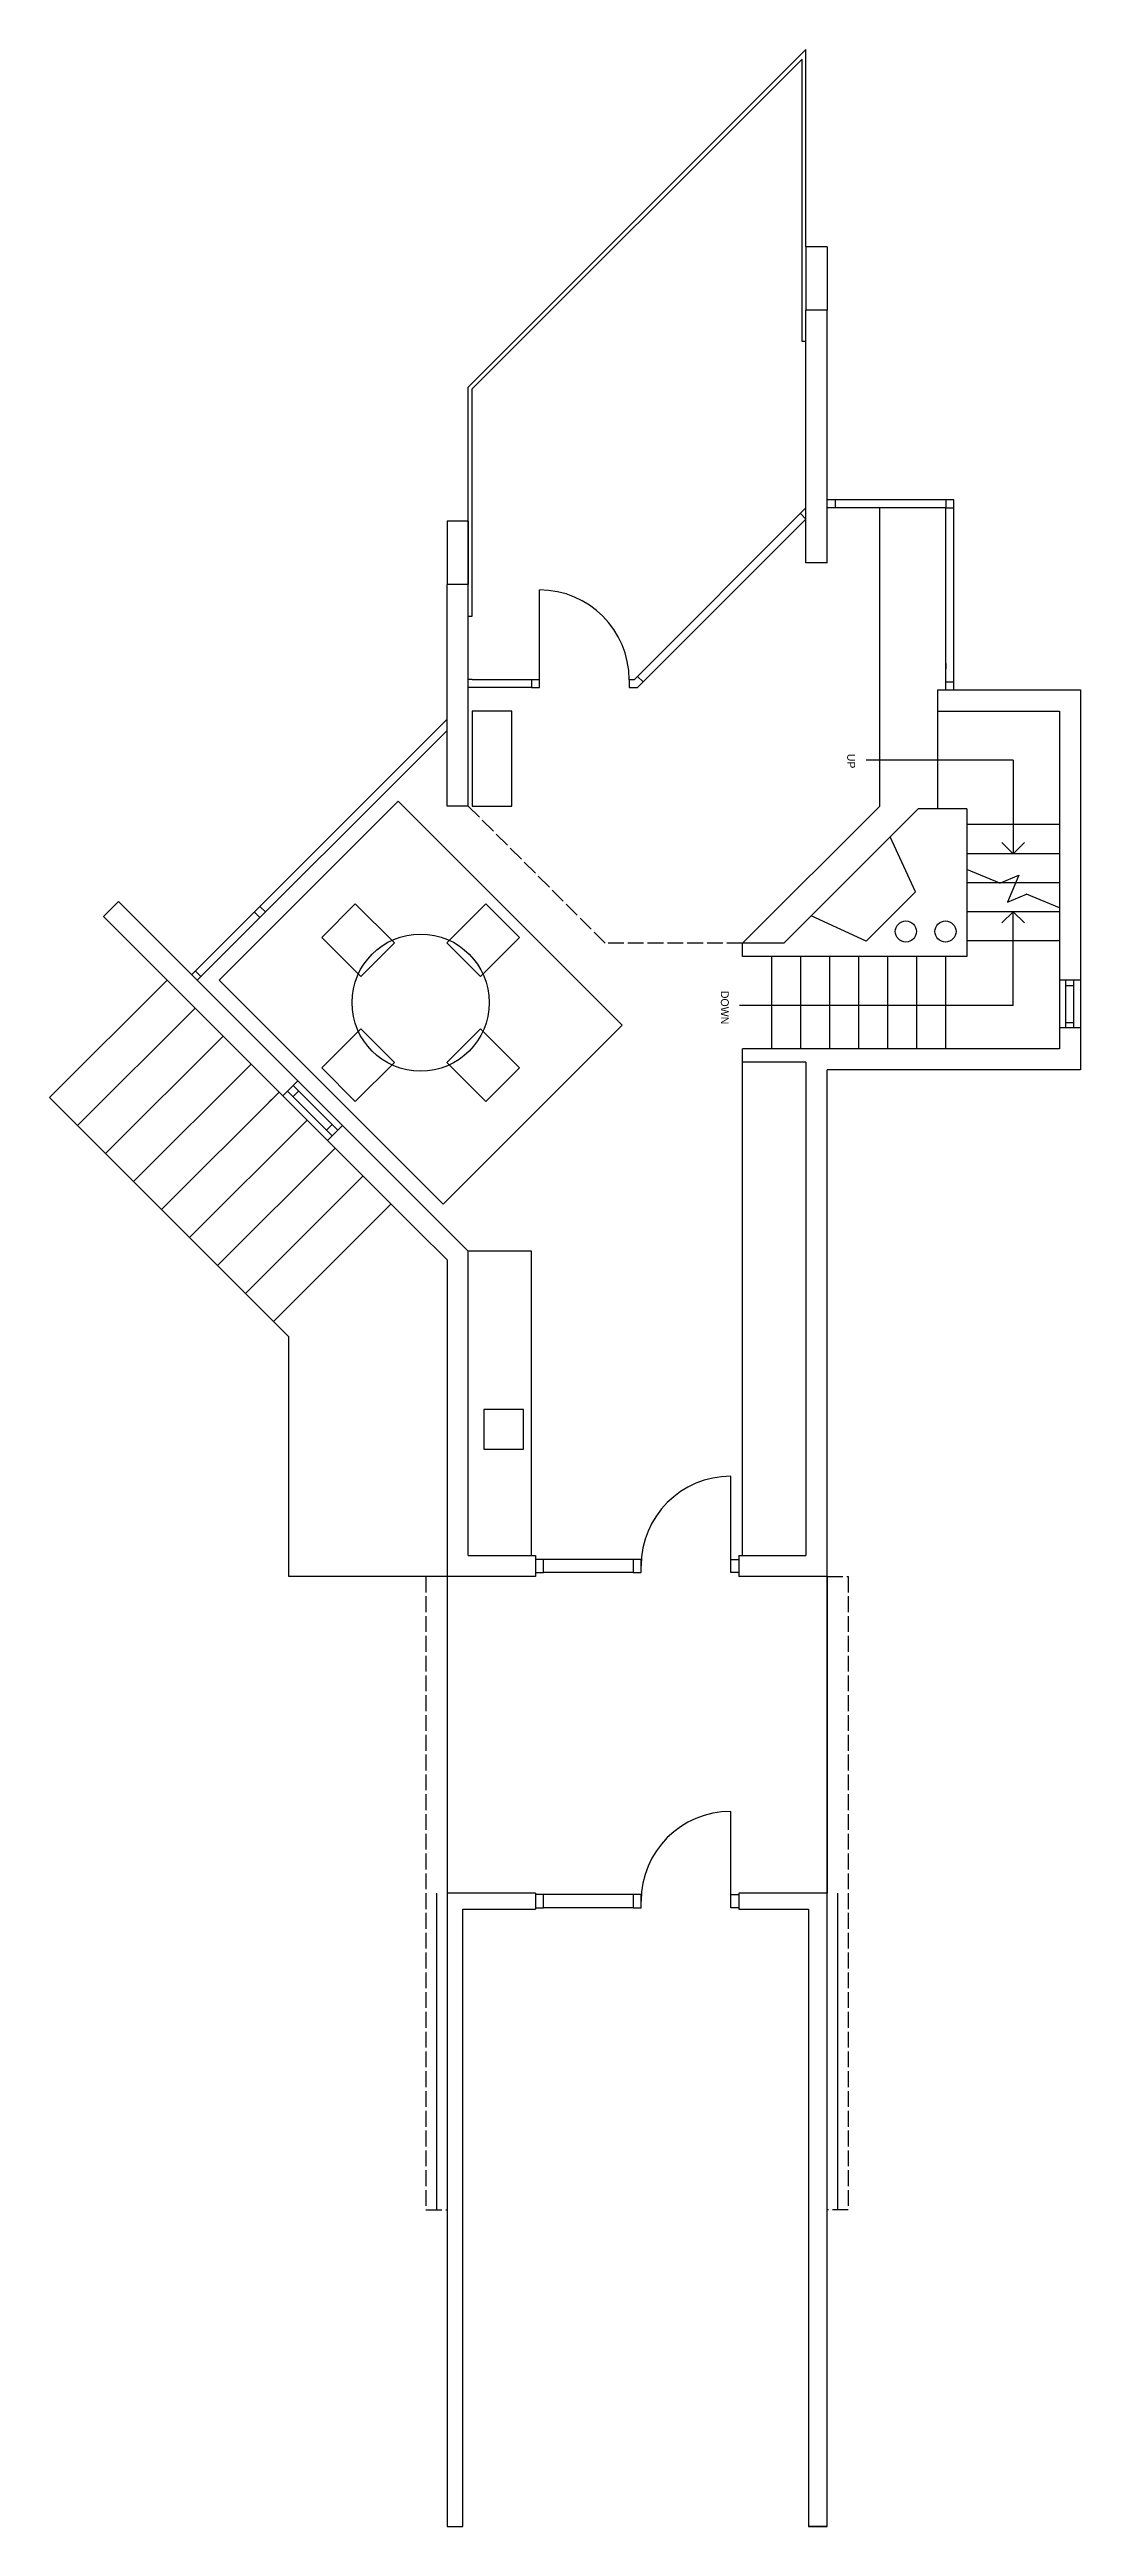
# Model space of a CAD drawing. Header units: inches. Extents: x -16484 to -805, y 141 to 7454.
# Drawn here: x -1421 to -1031, y 1575 to 2514 of the extents above; entities that cross this region are included whole.
import ezdxf

# ---------------------------------------------------------------- set-up
doc = ezdxf.new("R2010")
doc.units = ezdxf.units.IN
doc.header["$LTSCALE"] = 0.5
doc.header["$MEASUREMENT"] = 0
doc.linetypes.add('ACAD_ISO02W100', pattern=[15, 12, -3])
doc.layers.get('0').update_dxf_attribs({"color": 253})
for name, color, linetype in [('A-doors', 254, 'Continuous'), ('A-Elev-South', 7, 'Continuous'), ('A-furniture', 33, 'Continuous'), ('A-glazing', 252, 'Continuous'), ('A-millwork', 252, 'Continuous'), ('A-soffit', 251, 'ACAD_ISO02W100'), ('A-stairs', 252, 'Continuous'), ('A-text', 254, 'Continuous'), ('A-walls', 7, 'Continuous')]:
    doc.layers.add(name, color=color, linetype=linetype)

msp = doc.modelspace()

# ---------------------------------------------------------------- linework, layer by layer
for p, q in [((-1270.52, 1935.38), (-1270.52, 1815.38)), ((-1126.52, 1815.38), (-1126.52, 1935.38)), ((-1126.52, 1935.38), (-1126.52, 1815.38))]:
    msp.add_line(p, q)
at = {"layer": 'A-doors'}
for p, q in [((-1235.52, 2275.28), (-1235.52, 2309.28)), ((-1235.52, 2275.28), (-1238.52, 2275.28)), ((-1238.52, 2275.28), (-1238.52, 2272.28)), ((-1238.52, 2272.28), (-1235.52, 2272.28)), ((-1235.52, 2272.28), (-1235.52, 2275.28)), ((-1199.62, 2275.28), (-1201.52, 2275.28)), ((-1201.52, 2275.28), (-1201.52, 2272.28)), ((-1201.52, 2272.28), (-1198.37, 2272.28)), ((-1163.02, 1939.38), (-1163.02, 1973.38)), ((-1234.02, 1941.88), (-1237.02, 1941.88)), ((-1237.02, 1941.88), (-1237.02, 1936.88)), ((-1237.02, 1936.88), (-1234.02, 1936.88)), ((-1234.02, 1936.88), (-1234.02, 1941.88)), ((-1197.02, 1941.88), (-1200.02, 1941.88)), ((-1200.02, 1941.88), (-1200.02, 1936.88)), ((-1200.02, 1936.88), (-1197.02, 1936.88)), ((-1197.02, 1936.88), (-1197.02, 1941.88)), ((-1163.02, 1941.88), (-1160.02, 1941.88)), ((-1163.02, 1936.88), (-1163.02, 1941.88)), ((-1160.02, 1936.88), (-1163.02, 1936.88)), ((-1160.02, 1941.88), (-1160.02, 1936.88)), ((-1163.02, 1812.38), (-1163.02, 1846.38)), ((-1274.52, 1815.38), (-1274.52, 1695.38)), ((-1234.02, 1814.88), (-1237.02, 1814.88)), ((-1237.02, 1814.88), (-1237.02, 1809.88)), ((-1234.02, 1809.88), (-1234.02, 1814.88)), ((-1200.02, 1814.88), (-1234.02, 1814.88)), ((-1197.02, 1814.88), (-1200.02, 1814.88)), ((-1200.02, 1814.88), (-1200.02, 1809.88)), ((-1197.02, 1809.88), (-1197.02, 1814.88)), ((-1163.02, 1814.88), (-1160.02, 1814.88)), ((-1163.02, 1809.88), (-1163.02, 1814.88)), ((-1160.02, 1814.88), (-1160.02, 1809.88)), ((-1122.52, 1815.38), (-1122.52, 1695.38)), ((-1237.02, 1809.88), (-1234.02, 1809.88)), ((-1200.02, 1809.88), (-1234.02, 1809.88)), ((-1200.02, 1809.88), (-1197.02, 1809.88)), ((-1160.02, 1809.88), (-1163.02, 1809.88))]:
    msp.add_line(p, q, dxfattribs=at)
for centre, start, end in [((-1235.52, 2275.28), 0, 90), ((-1163.02, 1939.38), 90, 180), ((-1163.02, 1812.38), 90, 180)]:
    msp.add_arc(centre, 34, start, end, dxfattribs=at)
at = {"layer": 'A-Elev-South', "color": 253}
for p, q in [((-1134.52, 2439.38), (-1134.52, 2415.38)), ((-1126.52, 2439.38), (-1126.52, 2415.38)), ((-1270.52, 2335.38), (-1270.52, 2311.38)), ((-1262.52, 2335.38), (-1262.52, 2311.38)), ((-1262.52, 2299.38), (-1261.02, 2299.38)), ((-1376.58, 2161.43), (-1421.13, 2116.88)), ((-1365.97, 2150.82), (-1410.52, 2106.28)), ((-1355.37, 2140.22), (-1399.91, 2095.67)), ((-1344.76, 2129.61), (-1389.31, 2085.06)), ((-1330.52, 2026.28), (-1421.13, 2116.88)), ((-1334.15, 2119.01), (-1378.7, 2074.46)), ((-1323.55, 2108.4), (-1368.09, 2063.85)), ((-1312.94, 2097.79), (-1357.49, 2053.24)), ((-1302.33, 2087.19), (-1346.88, 2042.64)), ((-1291.73, 2076.58), (-1336.27, 2032.03)), ((-1330.52, 1935.38), (-1330.52, 2026.28)), ((-1270.52, 1935.38), (-1330.52, 1935.38))]:
    msp.add_line(p, q, dxfattribs=at)
at = {"layer": 'A-Elev-South', "color": 7}
for p, q in [((-1394.98, 2191.15), (-1400.64, 2185.49)), ((-1400.64, 2185.49), (-1332.76, 2117.61))]:
    msp.add_line(p, q, dxfattribs=at)
at = {"layer": 'A-furniture'}
for points in [[(-1246.02, 2263.38), (-1261.02, 2263.38), (-1261.02, 2227.38), (-1246.02, 2227.38), (-1246.02, 2263.38)], [(-1303.15, 2162.77), (-1318, 2177.62), (-1305.27, 2190.35), (-1290.42, 2175.5), (-1303.15, 2162.77)], [(-1257.9, 2162.77), (-1243.05, 2177.62), (-1255.77, 2190.35), (-1270.62, 2175.5), (-1257.9, 2162.77)], [(-1290.42, 2130.25), (-1305.27, 2115.4), (-1318, 2128.13), (-1303.15, 2142.98), (-1290.42, 2130.25)], [(-1270.62, 2130.25), (-1255.77, 2115.4), (-1243.05, 2128.13), (-1257.9, 2142.98), (-1270.62, 2130.25)]]:
    msp.add_lwpolyline(points, dxfattribs=at)
msp.add_lwpolyline([(-1289.01, 2229.24), (-1356.89, 2161.36), (-1272.04, 2076.51), (-1204.16, 2144.39)], close=True, dxfattribs=at)
msp.add_circle((-1280.52, 2152.88), 26, dxfattribs=at)
at = {"layer": 'A-glazing'}
for p, q in [((-1199.62, 2275.28), (-1134.52, 2340.38)), ((-1134.52, 2336.13), (-1136.64, 2338.25)), ((-1081.52, 2343.38), (-1126.52, 2343.38)), ((-1081.52, 2340.38), (-1126.52, 2340.38)), ((-1123.52, 2343.38), (-1123.52, 2340.38)), ((-1078.52, 2343.38), (-1081.52, 2343.38)), ((-1081.52, 2343.38), (-1081.52, 2340.38)), ((-1081.52, 2340.38), (-1078.52, 2340.38)), ((-1081.52, 2271.38), (-1081.52, 2340.38)), ((-1078.52, 2271.38), (-1078.52, 2343.38)), ((-1198.37, 2272.28), (-1134.52, 2336.13)), ((-1081.52, 2281.38), (-1081.52, 2279.38)), ((-1078.52, 2279.38), (-1078.52, 2281.38)), ((-1238.52, 2272.28), (-1262.52, 2272.28)), ((-1238.52, 2275.28), (-1261.02, 2275.28)), ((-1196.24, 2274.41), (-1198.37, 2276.53)), ((-1078.52, 2274.38), (-1081.52, 2274.38)), ((-1367.32, 2163.48), (-1270.52, 2260.27)), ((-1365.19, 2161.36), (-1270.52, 2256.03)), ((-1343.56, 2187.24), (-1341.44, 2185.12)), ((-1341.44, 2189.36), (-1339.31, 2187.24)), ((-1365.9, 2164.9), (-1363.78, 2162.77)), ((-1036.02, 2143.38), (-1036.02, 2161.38)), ((-1036.02, 2159.38), (-1033.02, 2159.38)), ((-1033.02, 2143.38), (-1033.02, 2161.38)), ((-1036.02, 2145.38), (-1033.02, 2145.38)), ((-1328.87, 2121.5), (-1311.9, 2104.53)), ((-1339.09, 2114.05), (-1336.97, 2116.17)), ((-1328.88, 2117.27), (-1326.76, 2119.39)), ((-1316.14, 2104.53), (-1314.02, 2106.65)), ((-1200.02, 1941.88), (-1234.02, 1941.88)), ((-1200.02, 1936.88), (-1234.02, 1936.88))]:
    msp.add_line(p, q, dxfattribs=at)
at = {"layer": 'A-glazing', "color": 253}
for p, q in [((-1327.1, 2123.27), (-1310.13, 2106.3)), ((-1332.76, 2117.61), (-1315.79, 2100.64)), ((-1330.99, 2119.38), (-1314.02, 2102.41))]:
    msp.add_line(p, q, dxfattribs=at)
at = {"layer": 'A-millwork'}
for p, q in [((-1262.52, 2386.09), (-1134.52, 2514.09)), ((-1261.02, 2385.47), (-1136.02, 2510.47)), ((-1136.02, 2403.38), (-1136.02, 2510.47)), ((-1134.52, 2439.38), (-1134.52, 2514.09)), ((-1134.52, 2403.38), (-1136.02, 2403.38)), ((-1262.52, 2311.38), (-1262.52, 2386.09)), ((-1261.02, 2299.38), (-1261.02, 2385.47)), ((-1261.02, 2275.38), (-1262.52, 2275.38)), ((-1261.02, 2275.38), (-1262.52, 2275.38)), ((-1158.52, 1943.38), (-1158.52, 2130.38)), ((-1238.52, 2058.69), (-1262.52, 2058.69)), ((-1238.52, 1943.38), (-1238.52, 2058.69)), ((-1256.52, 1998.69), (-1256.52, 1983.69)), ((-1241.52, 1998.69), (-1256.52, 1998.69)), ((-1241.52, 1983.69), (-1241.52, 1998.69)), ((-1256.52, 1983.69), (-1241.52, 1983.69))]:
    msp.add_line(p, q, dxfattribs=at)
at = {"layer": 'A-soffit'}
for p, q in [((-1262.52, 2227.38), (-1210.52, 2175.38)), ((-1158.52, 2175.38), (-1210.52, 2175.38)), ((-1278.52, 1935.38), (-1278.52, 1695.38)), ((-1270.52, 1935.38), (-1278.52, 1935.38)), ((-1126.52, 1935.38), (-1118.52, 1935.38)), ((-1118.52, 1935.38), (-1118.52, 1695.38)), ((-1278.52, 1695.38), (-1270.52, 1695.38)), ((-1118.52, 1695.38), (-1126.52, 1695.38))]:
    msp.add_line(p, q, dxfattribs=at)
at = {"layer": 'A-stairs'}
for p, q in [((-1106.52, 2227.38), (-1106.52, 2340.38)), ((-1084.52, 2226.29), (-1084.52, 2263.38)), ((-1158.52, 2175.38), (-1106.52, 2227.38)), ((-1038.52, 2220.33), (-1073.52, 2220.33)), ((-1038.52, 2209.33), (-1073.52, 2209.33)), ((-1061.1, 2198.19), (-1073.52, 2203.33)), ((-1038.52, 2198.33), (-1073.52, 2198.33)), ((-1061.1, 2198.19), (-1053.92, 2201.16)), ((-1053.92, 2201.16), (-1058.13, 2191)), ((-1038.52, 2187.33), (-1073.52, 2187.33)), ((-1058.13, 2191), (-1050.94, 2193.98)), ((-1038.52, 2188.83), (-1050.94, 2193.98)), ((-1147.52, 2135.38), (-1147.52, 2170.38)), ((-1136.52, 2135.38), (-1136.52, 2170.38)), ((-1125.52, 2135.38), (-1125.52, 2170.38)), ((-1114.52, 2135.38), (-1114.52, 2170.38)), ((-1103.52, 2135.38), (-1103.52, 2170.38)), ((-1092.52, 2135.38), (-1092.52, 2170.38)), ((-1081.52, 2135.38), (-1081.52, 2170.38)), ((-1038.52, 2176.33), (-1073.52, 2176.33))]:
    msp.add_line(p, q, dxfattribs=at)
at = {"layer": 'A-text'}
for p, q in [((-1056.02, 2244.83), (-1111.76, 2244.83)), ((-1056.02, 2244.83), (-1056.02, 2209.33)), ((-1056.02, 2209.33), (-1060.27, 2213.57)), ((-1056.02, 2209.33), (-1051.78, 2213.57)), ((-1056.02, 2187.33), (-1060.27, 2183.09)), ((-1056.02, 2151.83), (-1056.02, 2187.33)), ((-1056.02, 2187.33), (-1051.78, 2183.09)), ((-1056.02, 2151.83), (-1159.66, 2151.83))]:
    msp.add_line(p, q, dxfattribs=at)
at = {"layer": 'A-walls', "color": 253}
for p, q in [((-1126.52, 2439.38), (-1134.52, 2439.38)), ((-1262.52, 2335.38), (-1270.52, 2335.38)), ((-1038.52, 2161.38), (-1038.52, 2143.38)), ((-1030.52, 2161.38), (-1030.52, 2143.38))]:
    msp.add_line(p, q, dxfattribs=at)
at = {"layer": 'A-walls'}
for p, q in [((-1134.52, 2319.57), (-1134.52, 2415.38)), ((-1126.52, 2415.38), (-1134.52, 2415.38)), ((-1126.52, 2319.57), (-1126.52, 2415.38)), ((-1126.52, 2319.57), (-1134.52, 2319.57)), ((-1262.52, 2311.38), (-1270.52, 2311.38)), ((-1270.52, 2227.38), (-1270.52, 2311.38)), ((-1262.52, 2227.38), (-1262.52, 2311.38)), ((-1084.52, 2271.38), (-1030.52, 2271.38)), ((-1084.52, 2263.38), (-1084.52, 2271.38)), ((-1084.52, 2263.38), (-1038.52, 2263.38)), ((-1038.52, 2263.38), (-1038.52, 2161.38)), ((-1030.52, 2271.38), (-1030.52, 2161.38)), ((-1262.52, 2227.38), (-1270.52, 2227.38)), ((-1102.52, 2215.82), (-1092.06, 2226.29)), ((-1073.52, 2226.29), (-1092.06, 2226.29)), ((-1073.52, 2226.29), (-1073.52, 2170.38)), ((-1102.52, 2215.82), (-1132.5, 2185.84)), ((-1092.96, 2194.87), (-1102.66, 2215.68)), ((-1394.98, 2191.15), (-1327.1, 2123.27)), ((-1111.69, 2176.14), (-1092.96, 2194.87)), ((-1142.97, 2175.38), (-1132.5, 2185.84)), ((-1111.69, 2176.14), (-1132.5, 2185.84)), ((-1158.52, 2170.38), (-1158.52, 2175.38)), ((-1142.97, 2175.38), (-1158.52, 2175.38)), ((-1073.52, 2170.38), (-1158.52, 2170.38)), ((-1030.52, 2161.38), (-1038.52, 2161.38)), ((-1038.52, 2143.38), (-1038.52, 2135.38)), ((-1030.52, 2143.38), (-1038.52, 2143.38)), ((-1030.52, 2143.38), (-1030.52, 2127.38)), ((-1038.52, 2135.38), (-1158.52, 2135.38)), ((-1158.52, 2130.38), (-1158.52, 2135.38)), ((-1332.76, 2117.61), (-1327.1, 2123.27)), ((-1134.52, 2130.38), (-1158.52, 2130.38)), ((-1134.52, 2130.38), (-1134.52, 1943.38)), ((-1126.52, 1935.38), (-1126.52, 2127.38)), ((-1030.52, 2127.38), (-1126.52, 2127.38)), ((-1315.79, 2100.64), (-1310.13, 2106.3)), ((-1310.13, 2106.3), (-1262.52, 2058.69)), ((-1281.85, 2066.7), (-1315.79, 2100.64)), ((-1270.52, 2055.38), (-1281.85, 2066.7)), ((-1262.52, 1943.38), (-1262.52, 2058.69)), ((-1270.52, 2055.38), (-1270.52, 1935.38)), ((-1262.52, 1943.38), (-1237.02, 1943.38)), ((-1237.02, 1943.38), (-1237.02, 1935.38)), ((-1160.02, 1943.38), (-1160.02, 1935.38)), ((-1160.02, 1943.38), (-1134.52, 1943.38)), ((-1237.02, 1935.38), (-1270.52, 1935.38)), ((-1126.52, 1935.38), (-1160.02, 1935.38)), ((-1270.52, 1815.38), (-1270.52, 1575.38)), ((-1237.02, 1815.38), (-1270.52, 1815.38)), ((-1237.02, 1815.38), (-1237.02, 1809.38)), ((-1160.02, 1815.38), (-1160.02, 1809.38)), ((-1126.52, 1815.38), (-1160.02, 1815.38)), ((-1126.52, 1575.38), (-1126.52, 1815.38)), ((-1264.52, 1575.38), (-1264.52, 1809.38)), ((-1264.52, 1809.38), (-1237.02, 1809.38)), ((-1160.02, 1809.38), (-1133.52, 1809.38)), ((-1133.52, 1809.38), (-1133.52, 1575.38)), ((-1270.52, 1575.38), (-1264.52, 1575.38)), ((-1126.52, 1575.38), (-1133.52, 1575.38)), ((-1133.52, 1575.38), (-1126.52, 1575.38))]:
    msp.add_line(p, q, dxfattribs=at)
for centre in [(-1096.67, 2179.85), (-1081.67, 2179.85)]:
    msp.add_circle(centre, 4, dxfattribs=at)

# ---------------------------------------------------------------- texts
at = {"layer": 'A-text'}
for s, p in [('UP', (-1118.89, 2247.21)), ('DOWN', (-1166.78, 2157.36))]:
    msp.add_text(s, height=3, rotation=270, dxfattribs=at).set_placement(p)

doc.saveas('drawing.dxf')
